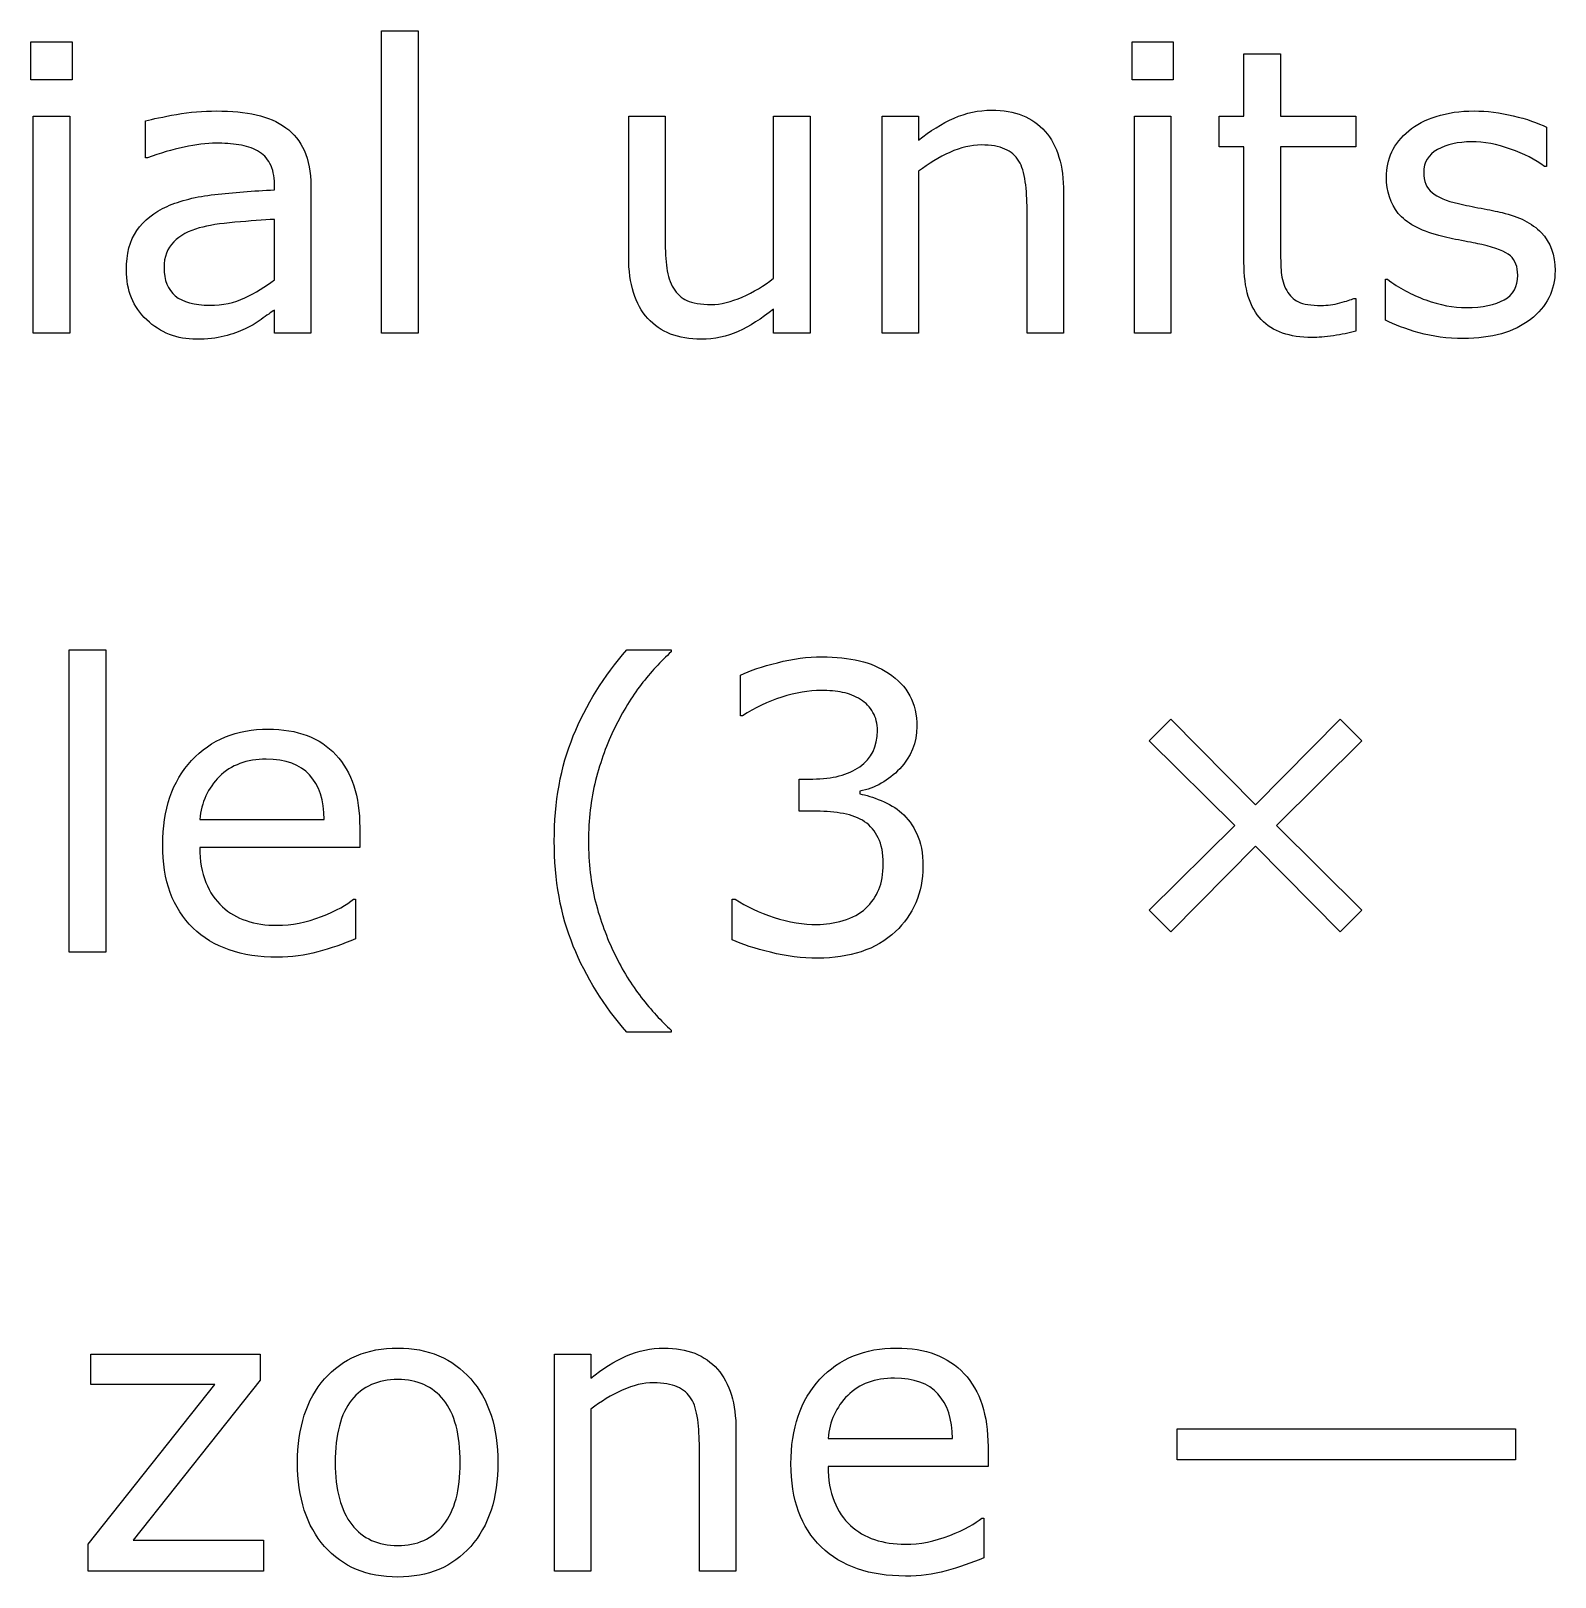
# Model space of a CAD drawing. Extents: x -13 to 750, y 12 to 2314.
# Drawn here: x 99.54 to 134, y 1757.75 to 1792.73 of the extents above; entities that cross this region are included whole.
import ezdxf

# ---------------------------------------------------------------- set-up
doc = ezdxf.new("R2010")
doc.units = 0
doc.layers.get('0').update_dxf_attribs({"linetype": 'CONTINUOUS'})

msp = doc.modelspace()

# ---------------------------------------------------------------- linework, layer by layer
at = {"color": 7}
for points in [[(100.46924, 1791.62042), (99.537598, 1791.62042), (99.537598, 1792.47735), (100.46924, 1792.47735)], [(108.2915, 1785.89), (107.46533, 1785.89), (107.46533, 1792.72789), (108.2915, 1792.72789)], [(125.36865, 1791.62047), (124.43701, 1791.62047), (124.43701, 1792.4774), (125.36865, 1792.4774)], [(100.4165, 1785.89), (99.590332, 1785.89), (99.590332, 1790.79869), (100.4165, 1790.79869)], [(125.31592, 1785.89), (124.48975, 1785.89), (124.48975, 1790.79869), (125.31592, 1790.79869)], [(134.00391, 1787.30499)], [(105.04395, 1787.09852)], [(101.22949, 1771.89), (100.40332, 1771.89), (100.40332, 1778.72789), (101.22949, 1778.72789)], [(129.63574, 1772.83922), (129.14795, 1772.35143), (127.23193, 1774.28502), (125.31592, 1772.35143), (124.82813, 1772.83922), (126.76172, 1774.75523), (124.82813, 1776.67125), (125.31592, 1777.15904), (127.23193, 1775.22545), (129.14795, 1777.15904), (129.63574, 1776.67125), (127.70215, 1774.75523)], [(119.22512, 1775.04082)], [(104.79785, 1757.89), (100.83398, 1757.89), (100.83398, 1758.50084), (103.69482, 1762.10875), (100.89551, 1762.10875), (100.89551, 1762.79869), (104.72314, 1762.79869), (104.72314, 1762.20982), (101.84912, 1758.58873), (104.79785, 1758.58873)], [(133.11182, 1760.40367), (125.45654, 1760.40367), (125.45654, 1761.1068), (133.11182, 1761.1068)], [(109.24512, 1760.34215)], [(110.09766, 1760.34215)]]:
    msp.add_lwpolyline(points, close=True, dxfattribs=at)
for points in [[(126.96826, 1787.494), (126.96826, 1790.10436), (126.41016, 1790.10436), (126.41016, 1790.79869), (126.96826, 1790.79869), (126.96826, 1792.20934), (127.79443, 1792.20934), (127.79443, 1790.79869), (129.49951, 1790.79869), (129.49951, 1790.10436), (127.79443, 1790.10436), (127.79443, 1787.86754)], [(102.17432, 1789.85392), (102.13042, 1789.85392), (102.13042, 1790.69327)], [(113.05518, 1787.61266), (113.05518, 1790.79869), (113.88135, 1790.79869), (113.88135, 1788.00377)], [(116.33355, 1787.13364), (116.33355, 1790.79868), (117.15972, 1790.79868), (117.15967, 1785.89)], [(119.61187, 1789.55506), (119.61187, 1785.89), (118.78569, 1785.89), (118.78569, 1790.79869), (119.61187, 1790.79869), (119.61187, 1790.25377)], [(133.8105, 1790.54817), (133.8105, 1789.66487), (133.7666, 1789.66487)], [(105.04395, 1789.13317), (105.04395, 1789.26062)], [(105.86577, 1789.22109), (105.86572, 1785.89)], [(122.89019, 1789.07604), (122.89014, 1785.89)], [(122.89014, 1785.89), (122.06396, 1785.89), (122.06396, 1788.68492)], [(105.04395, 1787.0985), (105.04395, 1788.4652)], [(130.16748, 1786.18438), (130.16748, 1787.11163), (130.21138, 1787.11163)], [(129.45559, 1786.67659), (129.49949, 1786.67659), (129.49951, 1785.9339)], [(105.86572, 1785.89), (105.04395, 1785.89), (105.04395, 1786.41295)], [(117.15967, 1785.89), (116.3335, 1785.89), (116.3335, 1786.43492)], [(113.01123, 1778.72789), (114.01758, 1778.72789), (114.01758, 1778.68399)], [(115.63035, 1777.23807), (115.58645, 1777.23807), (115.58645, 1778.15653)], [(117.30467, 1775.07601), (116.90916, 1775.07601), (116.90916, 1775.8055), (117.21678, 1775.8055)], [(118.28029, 1775.52859), (118.28029, 1775.46709)], [(103.35645, 1774.89146), (106.16895, 1774.89146)], [(106.9731, 1774.70689), (106.97314, 1774.25865)], [(106.97314, 1774.25865), (103.35645, 1774.25865)], [(106.83252, 1773.08971), (106.87642, 1773.08971), (106.87642, 1772.18883)], [(115.39746, 1772.16686), (115.39746, 1773.08531), (115.46336, 1773.08531)], [(114.01758, 1770.07945), (113.01123, 1770.07945)], [(114.01758, 1770.12344), (114.01758, 1770.07945)], [(112.2026, 1761.55506), (112.2026, 1757.89), (111.37642, 1757.89), (111.37642, 1762.79869), (112.2026, 1762.79869), (112.2026, 1762.25377)], [(115.48092, 1761.07604), (115.48096, 1757.89)], [(115.48096, 1757.89), (114.65479, 1757.89), (114.65479, 1760.68492)], [(117.56396, 1760.89146), (120.37646, 1760.89146)], [(121.18062, 1760.70689), (121.18066, 1760.25865)], [(121.18066, 1760.25865), (117.56396, 1760.25865)], [(121.04004, 1759.08971), (121.08394, 1759.08971), (121.08394, 1758.18883)]]:
    msp.add_lwpolyline(points, dxfattribs=at)
for points in [[(102.13042, 1790.69327), (102.291553, 1790.737203), (102.524463, 1790.785543), (102.82915, 1790.83829)], [(102.82915, 1790.83829), (103.133837, 1790.891023), (103.43413, 1790.91739), (103.73003, 1790.91739)], [(103.73003, 1790.91739), (104.075737, 1790.91739), (104.37603, 1790.88809), (104.63091, 1790.82949)], [(104.63091, 1790.82949), (104.888723, 1790.773823), (105.11138, 1790.677143), (105.29888, 1790.53945)], [(119.61187, 1790.25377), (119.869683, 1790.467637), (120.136283, 1790.63463), (120.41167, 1790.75475)], [(120.41167, 1790.75475), (120.687063, 1790.874863), (120.96978, 1790.93492), (121.25982, 1790.93492)], [(121.25982, 1790.93492), (121.790093, 1790.93492), (122.19439, 1790.775253), (122.47271, 1790.45592)], [(130.69477, 1790.46907), (130.858837, 1790.606763), (131.066847, 1790.715163), (131.3188, 1790.79427)], [(131.3188, 1790.79427), (131.57368, 1790.876297), (131.85786, 1790.91731), (132.17134, 1790.91731)], [(132.17134, 1790.91731), (132.464307, 1790.91731), (132.760203, 1790.88069), (133.05903, 1790.80745)], [(133.05903, 1790.80745), (133.36079, 1790.737137), (133.61128, 1790.65071), (133.8105, 1790.54817)], [(105.29888, 1790.53945), (105.483447, 1790.40469), (105.62407, 1790.230373), (105.72075, 1790.0165)], [(122.47271, 1790.45592), (122.75103, 1790.13658), (122.89019, 1789.67662), (122.89019, 1789.07604)], [(130.31245, 1789.99007), (130.39741, 1790.168777), (130.52485, 1790.328443), (130.69477, 1790.46907)], [(103.00049, 1790.10001), (102.73389, 1790.044343), (102.4585, 1789.962313), (102.17432, 1789.85392)], [(103.72559, 1790.18791), (103.50879, 1790.18791), (103.26709, 1790.15861), (103.00049, 1790.10001)], [(104.23975, 1790.15271), (104.075683, 1790.176177), (103.904297, 1790.18791), (103.72559, 1790.18791)], [(104.66162, 1790.01647), (104.544433, 1790.083857), (104.40381, 1790.12927), (104.23975, 1790.15271)], [(104.94287, 1789.72644), (104.878403, 1789.849487), (104.784653, 1789.946163), (104.66162, 1790.01647)], [(105.72075, 1790.0165), (105.81743, 1789.802633), (105.86577, 1789.537497), (105.86577, 1789.22109)], [(120.31939, 1789.98133), (120.073297, 1789.870003), (119.837457, 1789.727913), (119.61187, 1789.55506)], [(121.02691, 1790.14832), (120.801323, 1790.14832), (120.565483, 1790.092657), (120.31939, 1789.98133)], [(121.56304, 1790.05602), (121.425347, 1790.117553), (121.246637, 1790.14832), (121.02691, 1790.14832)], [(121.87944, 1789.78355), (121.8062, 1789.906603), (121.700733, 1789.997427), (121.56304, 1790.05602)], [(130.1894, 1789.41878), (130.1894, 1789.620927), (130.230417, 1789.811357), (130.31245, 1789.99007)], [(131.34521, 1790.0428), (131.137203, 1789.928547), (131.0332, 1789.75716), (131.0332, 1789.52864)], [(132.10986, 1790.21858), (131.808107, 1790.21858), (131.553223, 1790.159987), (131.34521, 1790.0428)], [(132.99756, 1790.05599), (132.6958, 1790.164383), (132.3999, 1790.21858), (132.10986, 1790.21858)], [(133.7666, 1789.66487), (133.555667, 1789.820143), (133.29932, 1789.950517), (132.99756, 1790.05599)], [(105.04395, 1789.26062), (105.04395, 1789.44812), (105.010257, 1789.603393), (104.94287, 1789.72644)], [(122.02446, 1789.31773), (121.99806, 1789.51695), (121.94972, 1789.672223), (121.87944, 1789.78355)], [(122.06396, 1788.68492), (122.06396, 1788.910507), (122.050793, 1789.121443), (122.02446, 1789.31773)], [(130.45747, 1788.6014), (130.278757, 1788.824053), (130.1894, 1789.096513), (130.1894, 1789.41878)], [(131.0332, 1789.52864), (131.0332, 1789.326493), (131.09619, 1789.17415), (131.22217, 1789.07161)], [(102.61816, 1788.75964), (102.916993, 1788.891473), (103.27588, 1788.98083), (103.69482, 1789.02771)], [(103.69482, 1789.02771), (104.113767, 1789.074577), (104.563477, 1789.10973), (105.04395, 1789.13317)], [(131.22217, 1789.07161), (131.345217, 1788.96907), (131.544433, 1788.885573), (131.81982, 1788.82112)], [(101.93262, 1788.21472), (102.093753, 1788.446167), (102.322267, 1788.627807), (102.61816, 1788.75964)], [(131.37593, 1788.10042), (130.945263, 1788.21468), (130.63911, 1788.381673), (130.45747, 1788.6014)], [(131.81982, 1788.82112), (131.972167, 1788.785987), (132.14209, 1788.75083), (132.32959, 1788.71565)], [(132.32959, 1788.71565), (132.520017, 1788.680517), (132.67822, 1788.648283), (132.8042, 1788.61895)], [(132.8042, 1788.61895), (133.187987, 1788.531063), (133.483883, 1788.380187), (133.69189, 1788.16632)], [(103.34326, 1788.27186), (103.105953, 1788.204473), (102.91406, 1788.099003), (102.76758, 1787.95545)], [(104.15186, 1788.3993), (103.812013, 1788.370033), (103.54248, 1788.327553), (103.34326, 1788.27186)], [(105.04395, 1788.4652), (104.791997, 1788.450533), (104.494633, 1788.428567), (104.15186, 1788.3993)], [(101.69531, 1787.31384), (101.69531, 1787.685907), (101.774413, 1787.9862), (101.93262, 1788.21472)], [(102.76758, 1787.95545), (102.621093, 1787.814823), (102.54785, 1787.62), (102.54785, 1787.37098)], [(113.88135, 1788.00377), (113.88135, 1787.754743), (113.893083, 1787.540877), (113.91655, 1787.36217)], [(131.89009, 1787.98616), (131.70259, 1788.021293), (131.531203, 1788.05938), (131.37593, 1788.10042)], [(132.35151, 1787.89386), (132.234323, 1787.920193), (132.080517, 1787.95096), (131.89009, 1787.98616)], [(132.99311, 1787.63897), (132.881783, 1787.738583), (132.667917, 1787.823547), (132.35151, 1787.89386)], [(133.69189, 1788.16632), (133.899903, 1787.94952), (134.00391, 1787.66241), (134.00391, 1787.30499)], [(113.48584, 1786.22398), (113.198733, 1786.540387), (113.05518, 1787.00328), (113.05518, 1787.61266)], [(127.79443, 1787.86754), (127.79443, 1787.609727), (127.800297, 1787.407577), (127.81203, 1787.26109)], [(133.16011, 1787.19952), (133.16011, 1787.39288), (133.104443, 1787.539363), (132.99311, 1787.63897)], [(102.15674, 1786.19323), (101.84912, 1786.486203), (101.69531, 1786.85974), (101.69531, 1787.31384)], [(102.54785, 1787.37098), (102.54785, 1787.089727), (102.63281, 1786.877323), (102.80273, 1786.73377)], [(113.91655, 1787.36217), (113.940017, 1787.18639), (113.989823, 1787.03551), (114.06597, 1786.90953)], [(127.35938, 1786.19762), (127.098633, 1786.467147), (126.96826, 1786.899273), (126.96826, 1787.494)], [(127.81203, 1787.26109), (127.823763, 1787.117537), (127.86478, 1786.982773), (127.93508, 1786.8568)], [(132.85249, 1786.64581), (133.05757, 1786.762997), (133.16011, 1786.947567), (133.16011, 1787.19952)], [(134.00391, 1787.30499), (134.00391, 1786.85675), (133.817873, 1786.489073), (133.4458, 1786.20196)], [(104.37598, 1786.68982), (104.616213, 1786.80408), (104.83887, 1786.940313), (105.04395, 1787.09852)], [(114.06597, 1786.90953), (114.14507, 1786.780623), (114.24761, 1786.686873), (114.37359, 1786.62828)], [(115.62163, 1786.70737), (115.876517, 1786.818703), (116.113823, 1786.960793), (116.33355, 1787.13364)], [(127.93508, 1786.8568), (127.999547, 1786.739613), (128.087437, 1786.653187), (128.19875, 1786.59752)], [(130.21138, 1787.11163), (130.47212, 1786.915343), (130.762157, 1786.758603), (131.08149, 1786.64141)], [(102.80273, 1786.73377), (102.972657, 1786.593143), (103.231937, 1786.52283), (103.58057, 1786.52283)], [(103.58057, 1786.52283), (103.87061, 1786.52283), (104.135747, 1786.578493), (104.37598, 1786.68982)], [(114.37359, 1786.62828), (114.499563, 1786.56968), (114.682667, 1786.54038), (114.9229, 1786.54038)], [(114.9229, 1786.54038), (115.136767, 1786.54038), (115.369677, 1786.596043), (115.62163, 1786.70737)], [(128.19875, 1786.59752), (128.31301, 1786.544787), (128.485863, 1786.51842), (128.71731, 1786.51842)], [(128.71731, 1786.51842), (128.85207, 1786.51842), (128.992693, 1786.537453), (129.13918, 1786.57552)], [(129.13918, 1786.57552), (129.285667, 1786.61652), (129.391137, 1786.65021), (129.45559, 1786.67659)], [(131.08149, 1786.64141), (131.40083, 1786.527157), (131.706983, 1786.47003), (131.99995, 1786.47003)], [(131.99995, 1786.47003), (132.36323, 1786.47003), (132.64741, 1786.528623), (132.85249, 1786.64581)], [(103.28174, 1785.75378), (102.839353, 1785.75378), (102.464353, 1785.900263), (102.15674, 1786.19323)], [(104.74512, 1786.20201), (104.622073, 1786.114123), (104.501957, 1786.04381), (104.38477, 1785.99107)], [(105.04395, 1786.41295), (104.970703, 1786.36315), (104.871093, 1786.292837), (104.74512, 1786.20201)], [(114.68994, 1785.75377), (114.174313, 1785.75377), (113.772947, 1785.910507), (113.48584, 1786.22398)], [(116.3335, 1786.43492), (116.05518, 1786.215193), (115.788577, 1786.046737), (115.53369, 1785.92955)], [(128.50195, 1785.79332), (128.000977, 1785.79332), (127.62012, 1785.928087), (127.35938, 1786.19762)], [(130.92773, 1785.89874), (130.625977, 1785.986633), (130.37256, 1786.081847), (130.16748, 1786.18438)], [(133.4458, 1786.20196), (133.07666, 1785.914853), (132.57129, 1785.7713), (131.92969, 1785.7713)], [(103.91016, 1785.82408), (103.731447, 1785.777213), (103.521973, 1785.75378), (103.28174, 1785.75378)], [(104.38477, 1785.99107), (104.24707, 1785.92369), (104.088867, 1785.868027), (103.91016, 1785.82408)], [(115.53369, 1785.92955), (115.27881, 1785.812363), (114.99756, 1785.75377), (114.68994, 1785.75377)], [(128.98975, 1785.83282), (128.80811, 1785.806487), (128.64551, 1785.79332), (128.50195, 1785.79332)], [(129.49951, 1785.9339), (129.344237, 1785.8929), (129.174317, 1785.859207), (128.98975, 1785.83282)], [(131.92969, 1785.7713), (131.56641, 1785.7713), (131.232423, 1785.81378), (130.92773, 1785.89874)], [(111.80273, 1776.78111), (112.089843, 1777.484237), (112.492677, 1778.133163), (113.01123, 1778.72789)], [(114.01758, 1778.68399), (113.780273, 1778.470117), (113.553223, 1778.222557), (113.33643, 1777.94131)], [(115.58645, 1778.15653), (115.794457, 1778.25907), (116.07131, 1778.35282), (116.41701, 1778.43778)], [(116.41701, 1778.43778), (116.765643, 1778.525673), (117.102557, 1778.56962), (117.42775, 1778.56962)], [(117.42775, 1778.56962), (117.74709, 1778.56962), (118.02834, 1778.54032), (118.2715, 1778.48172)], [(118.2715, 1778.48172), (118.514667, 1778.42312), (118.734393, 1778.32937), (118.93068, 1778.20047)], [(118.93068, 1778.20047), (119.14162, 1778.059843), (119.30129, 1777.88992), (119.40969, 1777.6907)], [(113.33643, 1777.94131), (113.122563, 1777.66299), (112.923343, 1777.337793), (112.73877, 1776.96572)], [(117.40574, 1777.80936), (117.12742, 1777.80936), (116.831523, 1777.759557), (116.51805, 1777.65995)], [(117.89353, 1777.76546), (117.749977, 1777.794727), (117.58738, 1777.80936), (117.40574, 1777.80936)], [(118.29783, 1777.60726), (118.171857, 1777.683427), (118.03709, 1777.73616), (117.89353, 1777.76546)], [(116.51805, 1777.65995), (116.20457, 1777.560343), (115.90867, 1777.419717), (115.63035, 1777.23807)], [(118.57908, 1777.31282), (118.5117, 1777.43294), (118.41795, 1777.531087), (118.29783, 1777.60726)], [(119.40969, 1777.6907), (119.51809, 1777.49148), (119.57229, 1777.25857), (119.57229, 1776.99197)], [(118.68016, 1776.89974), (118.68016, 1777.05794), (118.646467, 1777.195633), (118.57908, 1777.31282)], [(103.17184, 1776.2274), (103.611287, 1776.69908), (104.188433, 1776.93492), (104.90328, 1776.93492)], [(104.90328, 1776.93492), (105.565387, 1776.93492), (106.075153, 1776.74156), (106.43258, 1776.35484)], [(111.37207, 1774.40367), (111.37207, 1775.28551), (111.515623, 1776.07799), (111.80273, 1776.78111)], [(112.73877, 1776.96572), (112.56299, 1776.605373), (112.419437, 1776.208403), (112.30811, 1775.77481)], [(118.28025, 1776.08235), (118.546857, 1776.26985), (118.68016, 1776.542313), (118.68016, 1776.89974)], [(119.57229, 1776.99197), (119.57229, 1776.62869), (119.443383, 1776.31082), (119.18557, 1776.03836)], [(106.43258, 1776.35484), (106.792927, 1775.968127), (106.9731, 1775.41881), (106.9731, 1774.70689)], [(102.51705, 1774.31578), (102.51705, 1775.118513), (102.735313, 1775.75572), (103.17184, 1776.2274)], [(104.85938, 1776.25377), (104.416993, 1776.25377), (104.063963, 1776.1234), (103.80029, 1775.86266)], [(105.83936, 1775.89781), (105.625487, 1776.135117), (105.298827, 1776.25377), (104.85938, 1776.25377)], [(117.21678, 1775.8055), (117.662093, 1775.8055), (118.016583, 1775.897783), (118.28025, 1776.08235)], [(119.18557, 1776.03836), (118.930683, 1775.768827), (118.628923, 1775.598903), (118.28029, 1775.52859)], [(103.80029, 1775.86266), (103.53955, 1775.601913), (103.391603, 1775.27818), (103.35645, 1774.89146)], [(106.16895, 1774.89146), (106.166283, 1775.32506), (106.05642, 1775.66051), (105.83936, 1775.89781)], [(112.30811, 1775.77481), (112.19971, 1775.341217), (112.14551, 1774.884183), (112.14551, 1774.40371)], [(118.28029, 1775.46709), (118.420917, 1775.443623), (118.58205, 1775.393817), (118.76369, 1775.31767)], [(118.76369, 1775.31767), (118.94533, 1775.24443), (119.09914, 1775.152147), (119.22512, 1775.04082)], [(117.91111, 1775.02331), (117.72361, 1775.058443), (117.521463, 1775.07601), (117.30467, 1775.07601)], [(118.39012, 1774.83874), (118.25828, 1774.92956), (118.09861, 1774.991083), (117.91111, 1775.02331)], [(119.2251, 1775.04088), (119.365727, 1774.9149), (119.48145, 1774.756697), (119.57227, 1774.56627)], [(118.69773, 1774.47399), (118.62449, 1774.629263), (118.521953, 1774.750847), (118.39012, 1774.83874)], [(103.2026, 1772.43492), (102.745567, 1772.877307), (102.51705, 1773.50426), (102.51705, 1774.31578)], [(103.35645, 1774.25865), (103.35645, 1773.956897), (103.40186, 1773.693227), (103.49268, 1773.46764)], [(111.80273, 1772.02623), (111.515623, 1772.729357), (111.37207, 1773.521837), (111.37207, 1774.40367)], [(112.14551, 1774.40371), (112.14551, 1773.902737), (112.198243, 1773.44424), (112.30371, 1773.02822)], [(118.81199, 1773.89392), (118.81199, 1774.128293), (118.773903, 1774.32165), (118.69773, 1774.47399)], [(119.57227, 1774.56627), (119.66309, 1774.375843), (119.7085, 1774.12975), (119.7085, 1773.82799)], [(118.71092, 1773.30505), (118.7783, 1773.460323), (118.81199, 1773.656613), (118.81199, 1773.89392)], [(119.7085, 1773.82799), (119.7085, 1773.529163), (119.6543, 1773.255237), (119.5459, 1773.00621)], [(103.49268, 1773.46764), (103.5835, 1773.24498), (103.70801, 1773.061873), (103.86621, 1772.91832)], [(118.41209, 1772.87878), (118.546857, 1773.007687), (118.646467, 1773.149777), (118.71092, 1773.30505)], [(103.86621, 1772.91832), (104.018557, 1772.777693), (104.198733, 1772.672223), (104.40674, 1772.60191)], [(106.10742, 1772.6942), (106.447267, 1772.828967), (106.688967, 1772.960803), (106.83252, 1773.08971)], [(112.30371, 1773.02822), (112.41211, 1772.612207), (112.55713, 1772.2167), (112.73877, 1771.8417)], [(115.46336, 1773.08531), (115.71238, 1772.92125), (116.00535, 1772.78502), (116.34227, 1772.67662)], [(117.90672, 1772.60632), (118.114727, 1772.667853), (118.283183, 1772.758673), (118.41209, 1772.87878)], [(119.5459, 1773.00621), (119.4375, 1772.75719), (119.285157, 1772.540393), (119.08887, 1772.35582)], [(104.40674, 1772.60191), (104.617673, 1772.531603), (104.849117, 1772.49645), (105.10107, 1772.49645)], [(105.10107, 1772.49645), (105.435057, 1772.49645), (105.770507, 1772.562367), (106.10742, 1772.6942)], [(116.34227, 1772.67662), (116.679183, 1772.56822), (117.004377, 1772.51402), (117.31785, 1772.51402)], [(117.31785, 1772.51402), (117.502423, 1772.51402), (117.698713, 1772.544787), (117.90672, 1772.60632)], [(105.10982, 1771.77574), (104.295367, 1771.77574), (103.659627, 1771.995467), (103.2026, 1772.43492)], [(106.87642, 1772.18883), (106.5981, 1772.071643), (106.313923, 1771.973497), (106.02389, 1771.89439)], [(116.26318, 1771.88561), (115.91162, 1771.97057), (115.623047, 1772.06432), (115.39746, 1772.16686)], [(119.08887, 1772.35582), (118.869143, 1772.15074), (118.609867, 1771.998397), (118.31104, 1771.89879)], [(106.02389, 1771.89439), (105.73385, 1771.81529), (105.42916, 1771.77574), (105.10982, 1771.77574)], [(113.01123, 1770.07945), (112.492677, 1770.674177), (112.089843, 1771.323103), (111.80273, 1772.02623)], [(112.73877, 1771.8417), (112.91455, 1771.481347), (113.115233, 1771.15615), (113.34082, 1770.86611)], [(117.33545, 1771.75377), (116.97217, 1771.75377), (116.614747, 1771.797717), (116.26318, 1771.88561)], [(118.31104, 1771.89879), (118.01514, 1771.80211), (117.689943, 1771.75377), (117.33545, 1771.75377)], [(113.34082, 1770.86611), (113.566407, 1770.573143), (113.791993, 1770.325587), (114.01758, 1770.12344)], [(106.17773, 1762.23619), (106.58789, 1762.70201), (107.140137, 1762.93492), (107.83447, 1762.93492)], [(107.83447, 1762.93492), (108.52295, 1762.93492), (109.072267, 1762.70201), (109.48242, 1762.23619)], [(112.2026, 1762.25377), (112.460413, 1762.467637), (112.727013, 1762.63463), (113.0024, 1762.75475)], [(113.0024, 1762.75475), (113.277793, 1762.874863), (113.56051, 1762.93492), (113.85055, 1762.93492)], [(113.85055, 1762.93492), (114.380823, 1762.93492), (114.78512, 1762.775253), (115.06344, 1762.45592)], [(117.37935, 1762.2274), (117.818803, 1762.69908), (118.395953, 1762.93492), (119.1108, 1762.93492)], [(119.1108, 1762.93492), (119.772907, 1762.93492), (120.282673, 1762.74156), (120.6401, 1762.35484)], [(115.06344, 1762.45592), (115.34176, 1762.13658), (115.48092, 1761.67662), (115.48092, 1761.07604)], [(120.6401, 1762.35484), (121.000447, 1761.968127), (121.18062, 1761.41881), (121.18062, 1760.70689)], [(105.56689, 1760.34215), (105.56689, 1761.141957), (105.770503, 1761.773303), (106.17773, 1762.23619)], [(107.83447, 1762.22301), (107.38623, 1762.22301), (107.037597, 1762.067737), (106.78857, 1761.75719)], [(108.87158, 1761.75719), (108.62256, 1762.067737), (108.276857, 1762.22301), (107.83447, 1762.22301)], [(109.48242, 1762.23619), (109.89258, 1761.773303), (110.09766, 1761.141957), (110.09766, 1760.34215)], [(113.61764, 1762.14832), (113.392053, 1762.14832), (113.156213, 1762.092657), (112.91012, 1761.98133)], [(114.15377, 1762.05602), (114.016077, 1762.117553), (113.837367, 1762.14832), (113.61764, 1762.14832)], [(114.47017, 1761.78355), (114.39693, 1761.906603), (114.291463, 1761.997427), (114.15377, 1762.05602)], [(116.72457, 1760.31578), (116.72457, 1761.118513), (116.94283, 1761.75572), (117.37935, 1762.2274)], [(119.06689, 1762.25377), (118.62451, 1762.25377), (118.271483, 1762.1234), (118.00781, 1761.86266)], [(120.04688, 1761.89781), (119.833007, 1762.135117), (119.506343, 1762.25377), (119.06689, 1762.25377)], [(106.78857, 1761.75719), (106.542477, 1761.44957), (106.41943, 1760.97789), (106.41943, 1760.34215)], [(109.24512, 1760.34215), (109.24512, 1760.97789), (109.120607, 1761.44957), (108.87158, 1761.75719)], [(112.91012, 1761.98133), (112.664027, 1761.870003), (112.428187, 1761.727913), (112.2026, 1761.55506)], [(114.61519, 1761.31773), (114.588857, 1761.51695), (114.540517, 1761.672223), (114.47017, 1761.78355)], [(118.00781, 1761.86266), (117.74707, 1761.601913), (117.59912, 1761.27818), (117.56396, 1760.89146)], [(120.37646, 1760.89146), (120.373793, 1761.32506), (120.263933, 1761.66051), (120.04688, 1761.89781)], [(114.65479, 1760.68492), (114.65479, 1760.910507), (114.64159, 1761.121443), (114.61519, 1761.31773)], [(106.17773, 1758.44811), (105.770503, 1758.910997), (105.56689, 1759.542343), (105.56689, 1760.34215)], [(106.41943, 1760.34215), (106.41943, 1759.726917), (106.543943, 1759.25963), (106.79297, 1758.94029)], [(108.86719, 1758.9359), (109.119143, 1759.252307), (109.24512, 1759.721057), (109.24512, 1760.34215)], [(110.09766, 1760.34215), (110.09766, 1759.542343), (109.89258, 1758.910997), (109.48242, 1758.44811)], [(117.41012, 1758.43492), (116.953087, 1758.877307), (116.72457, 1759.50426), (116.72457, 1760.31578)], [(117.56396, 1760.25865), (117.56396, 1759.956897), (117.609373, 1759.693227), (117.7002, 1759.46764)], [(117.7002, 1759.46764), (117.79102, 1759.24498), (117.91553, 1759.061873), (118.07373, 1758.91832)], [(106.79297, 1758.94029), (107.04199, 1758.623883), (107.389157, 1758.46568), (107.83447, 1758.46568)], [(107.83447, 1758.46568), (108.273923, 1758.46568), (108.618163, 1758.62242), (108.86719, 1758.9359)], [(118.07373, 1758.91832), (118.226077, 1758.777693), (118.406253, 1758.672223), (118.61426, 1758.60191)], [(120.31494, 1758.6942), (120.654787, 1758.828967), (120.896487, 1758.960803), (121.04004, 1759.08971)], [(118.61426, 1758.60191), (118.825193, 1758.531603), (119.056637, 1758.49645), (119.30859, 1758.49645)], [(119.30859, 1758.49645), (119.642577, 1758.49645), (119.978027, 1758.562367), (120.31494, 1758.6942)], [(107.83447, 1757.75377), (107.140137, 1757.75377), (106.58789, 1757.985217), (106.17773, 1758.44811)], [(109.48242, 1758.44811), (109.072267, 1757.985217), (108.52295, 1757.75377), (107.83447, 1757.75377)], [(119.31734, 1757.77574), (118.502887, 1757.77574), (117.867147, 1757.995467), (117.41012, 1758.43492)], [(121.08394, 1758.18883), (120.80562, 1758.071643), (120.521443, 1757.973497), (120.23141, 1757.89439)], [(120.23141, 1757.89439), (119.94137, 1757.81529), (119.63668, 1757.77574), (119.31734, 1757.77574)]]:
    msp.add_open_spline(points, degree=3, dxfattribs=at)

doc.saveas('drawing.dxf')
